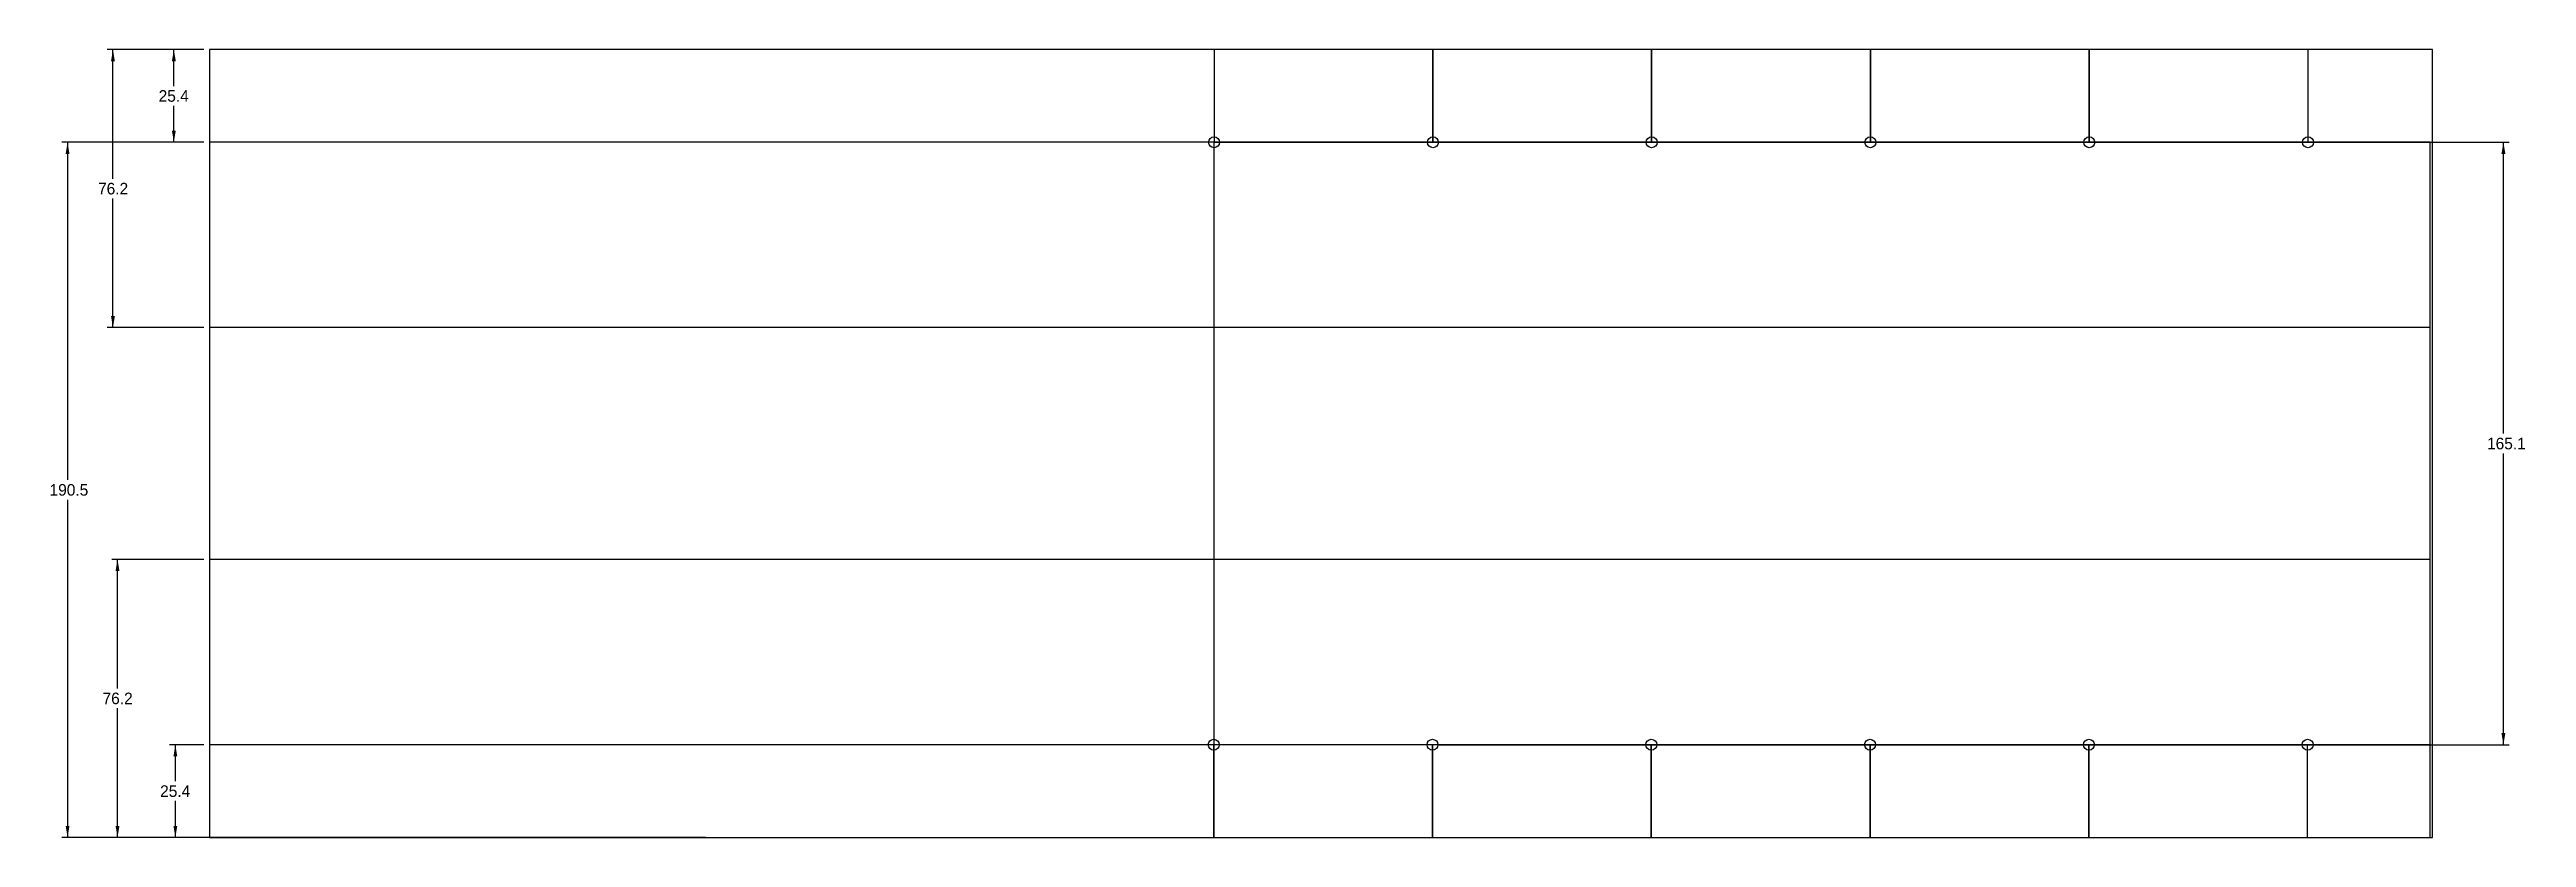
# Model space of a CAD drawing. Header units: millimetres. Extents: x 16 to 695, y 70 to 286.
import ezdxf
from ezdxf.enums import TextEntityAlignment as Align

# ---------------------------------------------------------------- set-up
doc = ezdxf.new("R2010")
doc.units = ezdxf.units.MM
doc.layers.add('Default', color=7, linetype='Continuous')
doc.styles.add('SEACAD_Solid_Edge_ANSI', font='seans.ttf')
doc.dimstyles.new('ANSI_(mm)', dxfattribs={"dimtxt": 3.175, "dimasz": 3.175, "dimexe": 1.5875, "dimexo": 1.5875, "dimgap": 1.5875, "dimtad": 0, "dimtih": 1, "dimtoh": 1, "dimdsep": 46, "dimtxsty": 'SEACAD_Solid_Edge_ANSI', "dimblk1": '_SE_FILLED', "dimblk2": '_SE_FILLED', "dimsah": 1, "dimcen": 1.5875, "dimadec": 0, "dimazin": 0, "dimtfac": 1, "dimtofl": 0, "dimtmove": 0, "dimatfit": 3, "dimfxl": 1, "dimtolj": 1, "dimarcsym": 0})

# ---------------------------------------------------------------- blocks, each defined once
blk = doc.blocks.new('DMBLK1')
at = {"layer": 'Default', "linetype": 'Continuous'}
for points in [[(33.79, 142.86), (34.85, 142.86), (34.32, 146.04)], [(33.79, 73.01), (34.32, 69.84), (34.85, 73.01)]]:
    blk.add_hatch(color=7, dxfattribs=at).paths.add_polyline_path(points)
at = {"layer": 'Default', "color": 7, "linetype": 'Continuous'}
for p, q in [((57.96, 146.04), (32.73, 146.04)), ((34.32, 110.64), (34.32, 146.04)), ((34.32, 69.84), (34.32, 105.24)), ((57.96, 69.84), (32.73, 69.84))]:
    blk.add_line(p, q, dxfattribs=at)
at = {"layer": 'Default', "color": 7, "linetype": 'Continuous', "style": 'SEACAD_Solid_Edge_ANSI'}
blk.add_text('76.2', height=3.175, dxfattribs=at).set_placement((30.22, 109.52), align=Align.TOP_LEFT)
blk = doc.blocks.new('_SE_FILLED')
at = {"color": 0}
blk.add_line((0, 0), (-1, 0), dxfattribs=at)
blk.add_solid([(0, 0), (-1, -0.1665), (-1, 0.1665), (0, 0)], dxfattribs=at)
blk = doc.blocks.new('DMBLK2')
at = {"layer": 'Default', "linetype": 'Continuous'}
for points in [[(32.54, 282.56), (33.6, 282.56), (33.07, 285.74)], [(32.54, 212.71), (33.07, 209.54), (33.6, 212.71)]]:
    blk.add_hatch(color=7, dxfattribs=at).paths.add_polyline_path(points)
at = {"layer": 'Default', "color": 7, "linetype": 'Continuous'}
for p, q in [((57.96, 285.74), (31.49, 285.74)), ((33.07, 250.34), (33.07, 285.74)), ((33.07, 209.54), (33.07, 244.94)), ((57.96, 209.54), (31.49, 209.54))]:
    blk.add_line(p, q, dxfattribs=at)
at = {"layer": 'Default', "color": 7, "linetype": 'Continuous', "style": 'SEACAD_Solid_Edge_ANSI'}
blk.add_text('76.2', height=3.175, dxfattribs=at).set_placement((28.98, 249.22), align=Align.TOP_LEFT)
blk = doc.blocks.new('DMBLK3')
at = {"layer": 'Default', "linetype": 'Continuous'}
for points in [[(49.24, 282.56), (50.3, 282.56), (49.77, 285.74)], [(49.24, 263.51), (49.77, 260.34), (50.3, 263.51)]]:
    blk.add_hatch(color=7, dxfattribs=at).paths.add_polyline_path(points)
at = {"layer": 'Default', "color": 7, "linetype": 'Continuous'}
for p, q in [((57.96, 285.74), (48.18, 285.74)), ((49.77, 275.74), (49.77, 285.74)), ((49.77, 260.34), (49.77, 270.34)), ((57.96, 260.34), (48.18, 260.34))]:
    blk.add_line(p, q, dxfattribs=at)
at = {"layer": 'Default', "color": 7, "linetype": 'Continuous', "style": 'SEACAD_Solid_Edge_ANSI'}
blk.add_text('25.4', height=3.175, dxfattribs=at).set_placement((45.6, 274.62), align=Align.TOP_LEFT)
blk = doc.blocks.new('DMBLK4')
at = {"layer": 'Default', "linetype": 'Continuous'}
for points in [[(49.66, 92.06), (50.71, 92.06), (50.18, 95.24)], [(49.66, 73.01), (50.18, 69.84), (50.71, 73.01)]]:
    blk.add_hatch(color=7, dxfattribs=at).paths.add_polyline_path(points)
at = {"layer": 'Default', "color": 7, "linetype": 'Continuous'}
for p, q in [((57.96, 95.24), (48.6, 95.24)), ((50.18, 85.24), (50.18, 95.24)), ((50.18, 69.84), (50.18, 79.84)), ((57.96, 69.84), (48.6, 69.84))]:
    blk.add_line(p, q, dxfattribs=at)
at = {"layer": 'Default', "color": 7, "linetype": 'Continuous', "style": 'SEACAD_Solid_Edge_ANSI'}
blk.add_text('25.4', height=3.175, dxfattribs=at).set_placement((46.01, 84.12), align=Align.TOP_LEFT)
blk = doc.blocks.new('DMBLK5')
at = {"layer": 'Default', "linetype": 'Continuous'}
for points in [[(20.1, 257.16), (21.15, 257.16), (20.63, 260.34)], [(20.1, 73.01), (20.63, 69.84), (21.15, 73.01)]]:
    blk.add_hatch(color=7, dxfattribs=at).paths.add_polyline_path(points)
at = {"layer": 'Default', "color": 7, "linetype": 'Continuous'}
for p, q in [((57.96, 260.34), (19.04, 260.34)), ((20.63, 260.34), (20.63, 167.79)), ((20.63, 162.39), (20.63, 69.84)), ((195.66, 69.84), (19.04, 69.84))]:
    blk.add_line(p, q, dxfattribs=at)
at = {"layer": 'Default', "color": 7, "linetype": 'Continuous', "style": 'SEACAD_Solid_Edge_ANSI'}
blk.add_text('190.5', height=3.175, dxfattribs=at).set_placement((15.68, 166.67), align=Align.TOP_LEFT)
blk = doc.blocks.new('DMBLK6')
at = {"layer": 'Default', "linetype": 'Continuous'}
for points in [[(689.16, 257.16), (688.63, 260.34), (688.1, 257.16)], [(689.16, 98.41), (688.1, 98.41), (688.63, 95.24)]]:
    blk.add_hatch(color=7, dxfattribs=at).paths.add_polyline_path(points)
at = {"layer": 'Default', "color": 7, "linetype": 'Continuous'}
for p, q in [((366.63, 260.34), (690.22, 260.34)), ((688.63, 180.49), (688.63, 260.34)), ((688.63, 95.24), (688.63, 175.09)), ((396.53, 95.24), (690.22, 95.24))]:
    blk.add_line(p, q, dxfattribs=at)
at = {"layer": 'Default', "color": 7, "linetype": 'Continuous', "style": 'SEACAD_Solid_Edge_ANSI'}
blk.add_text('165.1', height=3.175, dxfattribs=at).set_placement((684.13, 179.37), align=Align.TOP_LEFT)

msp = doc.modelspace()

# ---------------------------------------------------------------- linework, layer by layer
at = {"layer": 'Default', "color": 7, "linetype": 'Continuous'}
for p, q in [((669.143, 285.737), (59.543, 285.737)), ((59.543, 285.737), (59.543, 69.837)), ((395.043, 285.737), (335.043, 285.737)), ((335.043, 285.737), (335.043, 260.337)), ((395.043, 260.337), (395.043, 285.737)), ((455.043, 285.737), (395.043, 285.737)), ((395.043, 285.737), (395.043, 260.337)), ((455.043, 260.337), (455.043, 285.737)), ((515.043, 285.737), (455.043, 285.737)), ((455.043, 285.737), (455.043, 260.337)), ((515.043, 260.337), (515.043, 285.737)), ((575.043, 285.737), (515.043, 285.737)), ((515.043, 285.737), (515.043, 260.337)), ((575.043, 260.337), (575.043, 285.737)), ((635.043, 285.737), (575.043, 285.737)), ((575.043, 285.737), (575.043, 260.337)), ((635.043, 260.337), (635.043, 285.737)), ((669.143, 69.837), (669.143, 285.737)), ((668.543, 260.337), (59.543, 260.337)), ((59.543, 260.337), (59.543, 69.837)), ((335.043, 260.337), (59.543, 260.337)), ((59.543, 260.337), (59.543, 69.837)), ((335.043, 69.837), (335.043, 260.337)), ((335.043, 260.337), (395.043, 260.337)), ((395.043, 260.337), (455.043, 260.337)), ((455.043, 260.337), (515.043, 260.337)), ((515.043, 260.337), (575.043, 260.337)), ((575.043, 260.337), (635.043, 260.337)), ((668.543, 69.837), (668.543, 260.337)), ((668.543, 209.537), (59.543, 209.537)), ((59.543, 209.537), (59.543, 69.837)), ((668.543, 69.837), (668.543, 209.537)), ((668.543, 146.037), (59.543, 146.037)), ((59.543, 146.037), (59.543, 69.837)), ((668.543, 69.837), (668.543, 146.037)), ((668.543, 95.237), (59.543, 95.237)), ((59.543, 95.237), (59.543, 69.837)), ((334.943, 95.237), (59.543, 95.237)), ((59.543, 95.237), (59.543, 69.837)), ((334.943, 69.837), (334.943, 95.237)), ((394.943, 95.237), (334.943, 95.237)), ((334.943, 95.237), (334.943, 69.837)), ((394.943, 69.837), (394.943, 95.237)), ((454.943, 95.237), (394.943, 95.237)), ((394.943, 95.237), (394.943, 69.837)), ((454.943, 69.837), (454.943, 95.237)), ((514.943, 95.237), (454.943, 95.237)), ((454.943, 95.237), (454.943, 69.837)), ((514.943, 69.837), (514.943, 95.237)), ((574.943, 95.237), (514.943, 95.237)), ((514.943, 95.237), (514.943, 69.837)), ((574.943, 69.837), (574.943, 95.237)), ((634.943, 95.237), (574.943, 95.237)), ((574.943, 95.237), (574.943, 69.837)), ((634.943, 69.837), (634.943, 95.237)), ((668.543, 69.837), (668.543, 95.237)), ((59.543, 69.837), (669.143, 69.837)), ((59.543, 69.837), (668.543, 69.837)), ((59.543, 69.837), (668.543, 69.837)), ((59.543, 69.837), (668.543, 69.837)), ((59.543, 69.837), (668.543, 69.837)), ((59.543, 69.837), (334.943, 69.837)), ((59.543, 69.837), (335.043, 69.837)), ((334.943, 69.837), (394.943, 69.837)), ((394.943, 69.837), (454.943, 69.837)), ((454.943, 69.837), (514.943, 69.837)), ((514.943, 69.837), (574.943, 69.837)), ((574.943, 69.837), (634.943, 69.837))]:
    msp.add_line(p, q, dxfattribs=at)
for centre in [(335.043, 260.337), (395.043, 260.337), (455.043, 260.337), (515.043, 260.337), (575.043, 260.337), (635.043, 260.337), (334.943, 95.237), (394.943, 95.237), (454.943, 95.237), (514.943, 95.237), (574.943, 95.237), (634.943, 95.237)]:
    msp.add_circle(centre, 1.5, dxfattribs=at)

# ---------------------------------------------------------------- dimensions: what is measured, and where the dimension line sits
for base, p1, p2, picture, middle, dimtype in [((33.073, 209.537), (59.543, 209.537), (59.543, 285.737), 'DMBLK2', (33.073, 247.637), 161), ((49.769, 260.337), (59.543, 260.337), (59.543, 285.737), 'DMBLK3', (49.769, 273.037), 161), ((20.626, 69.837), (59.543, 260.337), (197.243, 69.837), 'DMBLK5', (20.626, 165.087), 160), ((688.631, 260.337), (334.943, 95.237), (365.043, 260.337), 'DMBLK6', (688.631, 177.787), 160), ((34.319, 69.837), (59.543, 69.837), (59.543, 146.037), 'DMBLK1', (34.319, 107.937), 161), ((50.185, 69.837), (59.543, 69.837), (59.543, 95.237), 'DMBLK4', (50.185, 82.537), 161)]:
    dim = msp.add_linear_dim(base=base, p1=p1, p2=p2, angle=90, text='\\A1;<>', dimstyle='ANSI_(mm)', dxfattribs=at)
    dim.commit()
    dim.dimension.update_dxf_attribs({"geometry": picture, "text_midpoint": middle, "dimtype": dimtype})

doc.saveas('drawing.dxf')
